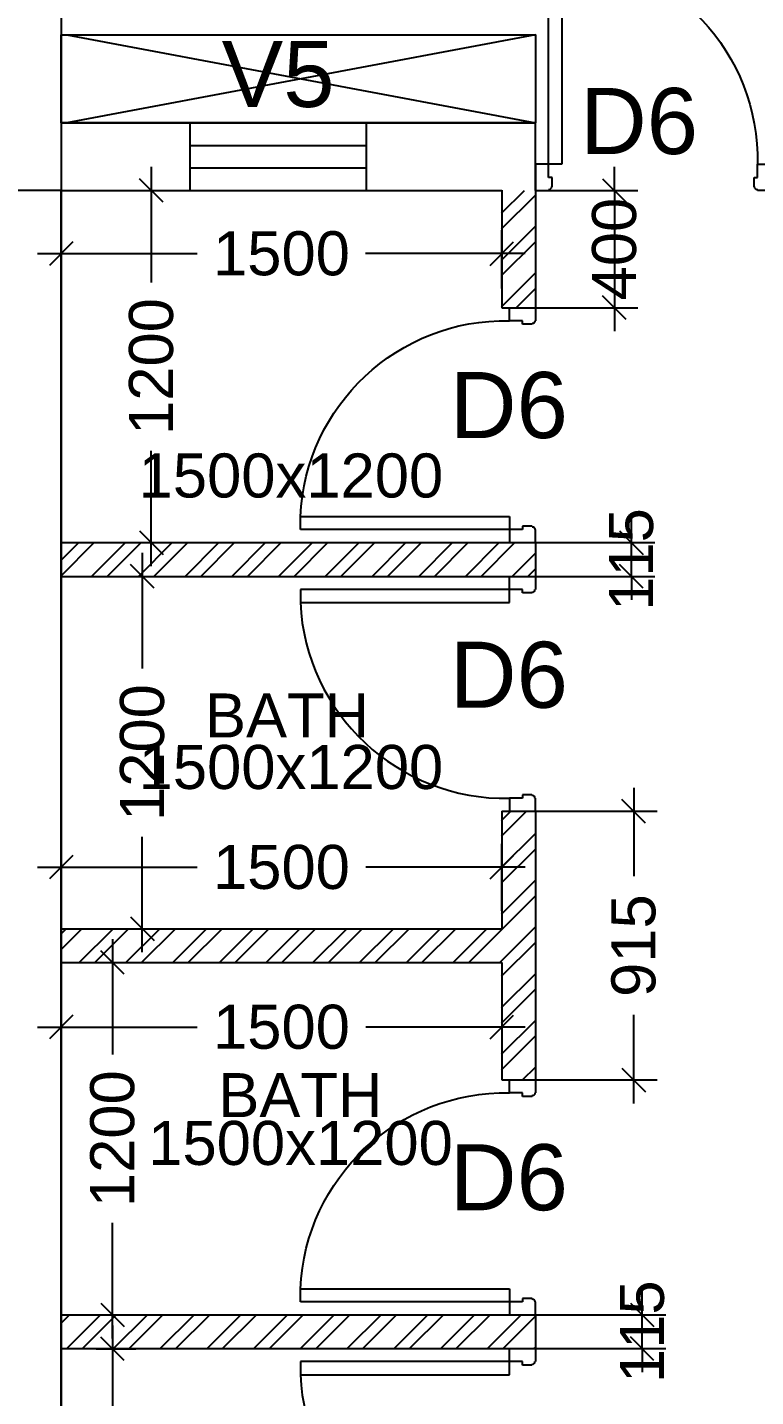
# Model space of a CAD drawing. Extents: x 7897917 to 8423973, y -6487334 to -6173396.
# Drawn here: x 8028559 to 8031038, y -6423752 to -6419088 of the extents above; entities that cross this region are included whole.
import ezdxf
from ezdxf.enums import TextEntityAlignment as Align

# ---------------------------------------------------------------- set-up
doc = ezdxf.new("R2010")
doc.units = 0
doc.header["$LTSCALE"] = 600
doc.header["$MEASUREMENT"] = 0
doc.header["$PDMODE"] = 35
doc.linetypes.add('DASHED', pattern=[0.75, 0.5, -0.25])
doc.layers.get('0').update_dxf_attribs({"linetype": 'CONTINUOUS'})
doc.layers.get('Defpoints').update_dxf_attribs({"linetype": 'CONTINUOUS'})
for name, color, linetype in [('DIM-TEXT', 8, 'CONTINUOUS'), ('DOOR', 32, 'CONTINUOUS'), ('Duct', 8, 'CONTINUOUS'), ('joinery', 7, 'CONTINUOUS'), ('LA-column', 3, 'CONTINUOUS'), ('Room Dim', 1, 'CONTINUOUS'), ('T Wall', 8, 'CONTINUOUS'), ('TEXT', 6, 'CONTINUOUS'), ('Toi. Wall Hat', 3, 'CONTINUOUS'), ('Walls', 7, 'CONTINUOUS'), ('WIN', 151, 'CONTINUOUS'), ('Working Dim', 5, 'CONTINUOUS')]:
    doc.layers.add(name, color=color, linetype=linetype)
doc.styles.add('ari', font='arial.ttf')
doc.styles.add('ARIAL', font='arial.ttf')
doc.styles.add('RT', font='romant.shx')
doc.dimstyles.new('int. dim', dxfattribs={"dimtxt": 450, "dimasz": 80, "dimexe": 80, "dimexo": 0, "dimgap": 70, "dimtad": 0, "dimdec": 0, "dimzin": 12, "dimdsep": 46, "dimtxsty": 'ari', "dimblk": 'OBLIQUE', "dimcen": 2, "dimdle": 80, "dimclrd": 256, "dimclre": 256, "dimclrt": 6, "dimadec": 0, "dimazin": 0, "dimtfac": 1, "dimtdec": 0, "dimtix": 1, "dimtmove": 2, "dimatfit": 3, "dimfxl": 1, "dimtolj": 1, "dimtzin": 0, "dimlwd": -1, "dimlwe": -1, "dimarcsym": 0})
doc.dimstyles.new('TEXT', dxfattribs={"dimscale": 0, "dimtxt": 600, "dimasz": 300, "dimexe": 300, "dimexo": 30, "dimgap": 50, "dimtad": 0, "dimdec": 0, "dimzin": 0, "dimdsep": 46, "dimtxsty": 'RT', "dimblk": 'OBLIQUE', "dimcen": 0.09, "dimdle": 300, "dimclrd": 256, "dimclre": 256, "dimclrt": 170, "dimadec": 0, "dimazin": 0, "dimtfac": 1, "dimtdec": 0, "dimtofl": 0, "dimtmove": 2, "dimatfit": 3, "dimfxl": 1, "dimfrac": 2, "dimtolj": 1, "dimtzin": 0, "dimlwd": -1, "dimlwe": -1, "dimarcsym": 0})

# ---------------------------------------------------------------- blocks, each defined once
blk = doc.blocks.new('1000')
at = {"layer": 'DOOR'}
for p, q in [((0, -100), (0, 0)), ((0, 0), (49.7, 0)), ((49.7, 0), (49.7, -2.2)), ((63.2, -49.5), (49.7, -49.5)), ((49.7, -49.5), (49.7, -100)), ((63.2, -13.5), (61, -13.5)), ((63.2, -13.5), (63.2, -49.5)), ((836.8, -13.5), (836.8, -49.5)), ((836.8, -13.5), (839, -13.5)), ((836.8, -49.5), (850.3, -49.5)), ((850.3, 0), (850.3, -2.2)), ((900, 0), (850.3, 0)), ((850.3, -49.5), (850.3, -100)), ((900, -100), (900, 0)), ((49.7, -100), (0, -100)), ((49.7, -100), (49.7, -900.6)), ((100.2, -100), (49.7, -100)), ((100.2, -900.6), (100.2, -100)), ((850.3, -100), (900, -100)), ((49.7, -900.6), (100.2, -900.6))]:
    blk.add_line(p, q, dxfattribs=at)
for centre, major_axis, start_param, end_param in [((49.7, -13.5), (-7.95, 7.95), 3.926991, 5.497787), ((850.3, -13.5), (7.95, 7.95), 0.785398, 2.356194)]:
    blk.add_ellipse(centre, major_axis=major_axis, ratio=1, start_param=start_param, end_param=end_param, dxfattribs=at)
at = {"layer": 'DOOR', "color": 145}
blk.add_ellipse((64.3, -115.3), major_axis=(-519.7, 589.8), ratio=1, start_param=2.464943, end_param=4.009476, dxfattribs=at)
blk = doc.blocks.new('A$C782D609A')
at = {"layer": 'WIN', "linetype": 'Continuous'}
for p, q in [((-300, 230), (300, 230)), ((-300, 230), (-300, 0)), ((300, 230), (300, 0)), ((-300, 0), (300, 0))]:
    blk.add_line(p, q, dxfattribs=at)
at = {"layer": 'WIN', "linetype": 'DASHED', "ltscale": 300}
for p, q in [((-300, 153.3), (300, 153.3)), ((-300, 76.7), (300, 76.7))]:
    blk.add_line(p, q, dxfattribs=at)
blk = doc.blocks.new('_Oblique')
at = {"color": 0, "linetype": 'ByBlock', "lineweight": -2}
blk.add_line((-0.5, -0.5), (0.5, 0.5), dxfattribs=at)
blk = doc.blocks.new('*D1885')
at = {"layer": 'Defpoints', "color": 0, "transparency": 16777216}
for p in [(8028793.4, -6423589.2, -4.8), (8028793.4, -6424788.7, 1), (8028848.8, -6424788.7)]:
    blk.add_point(p, dxfattribs=at)
at = {"layer": 'Working Dim', "transparency": 16777216}
for p, q in [((8028848.8, -6423509.2), (8028848.8, -6423902.3)), ((8028793.4, -6423589.2), (8028928.8, -6423589.2)), ((8028848.8, -6424868.7), (8028848.8, -6424475.6)), ((8028793.4, -6424788.7), (8028928.8, -6424788.7))]:
    blk.add_line(p, q, dxfattribs=at)
at = {"layer": 'Working Dim', "transparency": 16777216, "xscale": 80, "yscale": 80, "zscale": 80}
for p, rotation in [((8028848.8, -6423589.2), 90), ((8028848.8, -6424788.7), 270)]:
    blk.add_blockref('_Oblique', p, dxfattribs=dict(at, rotation=rotation))
at = {"layer": 'Working Dim', "color": 6, "transparency": 16777216, "insert": (8028848.8, -6424188.9), "char_height": 150, "attachment_point": 5, "rotation": 90, "style": 'ari'}
blk.add_mtext('\\A1;1200', dxfattribs=at)
blk = doc.blocks.new('*D1887')
at = {"layer": 'Defpoints', "color": 0, "transparency": 16777216}
for p in [(8028770.5, -6422273.2, -4.8), (8028848.8, -6422273.2), (8028770.5, -6423473.2, -4.8)]:
    blk.add_point(p, dxfattribs=at)
at = {"layer": 'Working Dim', "transparency": 16777216}
for p, q in [((8028848.8, -6422193.2), (8028848.8, -6422586.5)), ((8028770.5, -6422273.2), (8028928.8, -6422273.2)), ((8028848.8, -6423553.2), (8028848.8, -6423159.8)), ((8028770.5, -6423473.2), (8028928.8, -6423473.2))]:
    blk.add_line(p, q, dxfattribs=at)
at = {"layer": 'Working Dim', "transparency": 16777216, "xscale": 80, "yscale": 80, "zscale": 80}
for p, rotation in [((8028848.8, -6422273.2), 90), ((8028848.8, -6423473.2), 270)]:
    blk.add_blockref('_Oblique', p, dxfattribs=dict(at, rotation=rotation))
at = {"layer": 'Working Dim', "color": 6, "transparency": 16777216, "insert": (8028848.8, -6422873.2), "char_height": 150, "attachment_point": 5, "rotation": 90, "style": 'ari'}
blk.add_mtext('\\A1;1200', dxfattribs=at)
blk = doc.blocks.new('*D1888')
at = {"layer": 'Defpoints', "color": 0, "transparency": 16777216}
for p in [(8028674, -6422377.1, -0.9), (8030174, -6422374.8, -4.8), (8030174, -6422493.1)]:
    blk.add_point(p, dxfattribs=at)
at = {"layer": 'Working Dim', "transparency": 16777216}
for p, q in [((8028674, -6422377.1), (8028674, -6422573.1)), ((8030174, -6422374.8), (8030174, -6422573.1)), ((8028594, -6422493.1), (8029137.3, -6422493.1)), ((8030254, -6422493.1), (8029710.7, -6422493.1))]:
    blk.add_line(p, q, dxfattribs=at)
at = {"layer": 'Working Dim', "transparency": 16777216, "xscale": 80, "yscale": 80, "zscale": 80, "rotation": 180}
blk.add_blockref('_Oblique', (8028674, -6422493.1), dxfattribs=at)
at = {"layer": 'Working Dim', "transparency": 16777216, "xscale": 80, "yscale": 80, "zscale": 80}
blk.add_blockref('_Oblique', (8030174, -6422493.1), dxfattribs=at)
at = {"layer": 'Working Dim', "color": 6, "transparency": 16777216, "insert": (8029424, -6422493.1), "char_height": 150, "attachment_point": 5, "style": 'ari'}
blk.add_mtext('\\A1;1500', dxfattribs=at)
blk = doc.blocks.new('*D1889')
at = {"layer": 'Defpoints', "color": 0, "transparency": 16777216}
for p in [(8028835.1, -6420958.2, -4.8), (8028950.3, -6420958.2), (8028835.1, -6422158.2, -4.8)]:
    blk.add_point(p, dxfattribs=at)
at = {"layer": 'Working Dim', "transparency": 16777216}
for p, q in [((8028950.3, -6420878.2), (8028950.3, -6421271.5)), ((8028835.1, -6420958.2), (8029030.3, -6420958.2)), ((8028950.3, -6422238.2), (8028950.3, -6421844.8)), ((8028835.1, -6422158.2), (8029030.3, -6422158.2))]:
    blk.add_line(p, q, dxfattribs=at)
at = {"layer": 'Working Dim', "transparency": 16777216, "xscale": 80, "yscale": 80, "zscale": 80}
for p, rotation in [((8028950.3, -6420958.2), 90), ((8028950.3, -6422158.2), 270)]:
    blk.add_blockref('_Oblique', p, dxfattribs=dict(at, rotation=rotation))
at = {"layer": 'Working Dim', "color": 6, "transparency": 16777216, "insert": (8028950.3, -6421558.2), "char_height": 150, "attachment_point": 5, "rotation": 90, "style": 'ari'}
blk.add_mtext('\\A1;1200', dxfattribs=at)
blk = doc.blocks.new('*D1890')
at = {"layer": 'Defpoints', "color": 0, "transparency": 16777216}
for p in [(8030174, -6421948.7), (8028674, -6422097.2, -0.7), (8030174, -6422097.2, -4.8)]:
    blk.add_point(p, dxfattribs=at)
at = {"layer": 'Working Dim', "transparency": 16777216}
for p, q in [((8028674, -6422097.2), (8028674, -6421868.7)), ((8030174, -6422097.2), (8030174, -6421868.7)), ((8028594, -6421948.7), (8029137.3, -6421948.7)), ((8030254, -6421948.7), (8029710.7, -6421948.7))]:
    blk.add_line(p, q, dxfattribs=at)
at = {"layer": 'Working Dim', "transparency": 16777216, "xscale": 80, "yscale": 80, "zscale": 80, "rotation": 180}
blk.add_blockref('_Oblique', (8028674, -6421948.7), dxfattribs=at)
at = {"layer": 'Working Dim', "transparency": 16777216, "xscale": 80, "yscale": 80, "zscale": 80}
blk.add_blockref('_Oblique', (8030174, -6421948.7), dxfattribs=at)
at = {"layer": 'Working Dim', "color": 6, "transparency": 16777216, "insert": (8029424, -6421948.7), "char_height": 150, "attachment_point": 5, "style": 'ari'}
blk.add_mtext('\\A1;1500', dxfattribs=at)
blk = doc.blocks.new('*D1891')
at = {"layer": 'Defpoints', "color": 0, "transparency": 16777216}
for p in [(8028852.7, -6419643.7, 25.3), (8028980.9, -6419643.7), (8028852.7, -6420843.2, -4.8)]:
    blk.add_point(p, dxfattribs=at)
at = {"layer": 'Working Dim', "transparency": 16777216}
for p, q in [((8028980.9, -6419563.7), (8028980.9, -6419956.8)), ((8028852.7, -6419643.7), (8029060.9, -6419643.7)), ((8028980.9, -6420923.2), (8028980.9, -6420530.1)), ((8028852.7, -6420843.2), (8029060.9, -6420843.2))]:
    blk.add_line(p, q, dxfattribs=at)
at = {"layer": 'Working Dim', "transparency": 16777216, "xscale": 80, "yscale": 80, "zscale": 80}
for p, rotation in [((8028980.9, -6419643.7), 90), ((8028980.9, -6420843.2), 270)]:
    blk.add_blockref('_Oblique', p, dxfattribs=dict(at, rotation=rotation))
at = {"layer": 'Working Dim', "color": 6, "transparency": 16777216, "insert": (8028980.9, -6420243.4), "char_height": 150, "attachment_point": 5, "rotation": 90, "style": 'ari'}
blk.add_mtext('\\A1;1200', dxfattribs=at)
blk = doc.blocks.new('*D1892')
at = {"layer": 'Defpoints', "color": 0, "transparency": 16777216}
for p in [(8030174, -6419858.8), (8028674, -6419977.8, 0.8), (8030174, -6419977.8, -4.8)]:
    blk.add_point(p, dxfattribs=at)
at = {"layer": 'Working Dim', "transparency": 16777216}
for p, q in [((8028674, -6419977.8), (8028674, -6419778.8)), ((8030174, -6419977.8), (8030174, -6419778.8)), ((8028594, -6419858.8), (8029137.3, -6419858.8)), ((8030254, -6419858.8), (8029710.6, -6419858.8))]:
    blk.add_line(p, q, dxfattribs=at)
at = {"layer": 'Working Dim', "transparency": 16777216, "xscale": 80, "yscale": 80, "zscale": 80, "rotation": 180}
blk.add_blockref('_Oblique', (8028674, -6419858.8), dxfattribs=at)
at = {"layer": 'Working Dim', "transparency": 16777216, "xscale": 80, "yscale": 80, "zscale": 80}
blk.add_blockref('_Oblique', (8030174, -6419858.8), dxfattribs=at)
at = {"layer": 'Working Dim', "color": 6, "transparency": 16777216, "insert": (8029424, -6419858.8), "char_height": 150, "attachment_point": 5, "style": 'ari'}
blk.add_mtext('\\A1;1500', dxfattribs=at)
blk = doc.blocks.new('*D1950')
at = {"layer": 'Defpoints', "color": 0, "transparency": 16777216}
for p in [(8030289, -6423473.2), (8030652.1, -6423473.2), (8030289, -6423588.2)]:
    blk.add_point(p, dxfattribs=at)
at = {"layer": 'Working Dim', "transparency": 16777216}
for p, q in [((8030652.1, -6423473.2), (8030652.1, -6423393.2)), ((8030289, -6423473.2), (8030732.1, -6423473.2)), ((8030652.1, -6423588.2), (8030652.1, -6423473.2)), ((8030289, -6423588.2), (8030732.1, -6423588.2)), ((8030652.1, -6423588.2), (8030652.1, -6423668.2))]:
    blk.add_line(p, q, dxfattribs=at)
at = {"layer": 'Working Dim', "transparency": 16777216, "xscale": 80, "yscale": 80, "zscale": 80}
for p, rotation in [((8030652.1, -6423473.2), 270), ((8030652.1, -6423588.2), 90)]:
    blk.add_blockref('_Oblique', p, dxfattribs=dict(at, rotation=rotation))
at = {"layer": 'Working Dim', "color": 6, "transparency": 16777216, "insert": (8030652.1, -6423530.7), "char_height": 150, "attachment_point": 5, "rotation": 90, "style": 'ari'}
blk.add_mtext('\\A1;115', dxfattribs=at)
blk = doc.blocks.new('*D1951')
at = {"layer": 'Defpoints', "color": 0, "transparency": 16777216}
for p in [(8030289, -6421758.2), (8030623, -6421758.2), (8030289, -6422673.2)]:
    blk.add_point(p, dxfattribs=at)
at = {"layer": 'Working Dim', "transparency": 16777216}
for p, q in [((8030623, -6421678.2), (8030623, -6421979.4)), ((8030289, -6421758.2), (8030703, -6421758.2)), ((8030623, -6422753.2), (8030623, -6422451.9)), ((8030289, -6422673.2), (8030703, -6422673.2))]:
    blk.add_line(p, q, dxfattribs=at)
at = {"layer": 'Working Dim', "transparency": 16777216, "xscale": 80, "yscale": 80, "zscale": 80}
for p, rotation in [((8030623, -6421758.2), 90), ((8030623, -6422673.2), 270)]:
    blk.add_blockref('_Oblique', p, dxfattribs=dict(at, rotation=rotation))
at = {"layer": 'Working Dim', "color": 6, "transparency": 16777216, "insert": (8030623, -6422215.7), "char_height": 150, "attachment_point": 5, "rotation": 90, "style": 'ari'}
blk.add_mtext('\\A1;915', dxfattribs=at)
blk = doc.blocks.new('*D1952')
at = {"layer": 'Defpoints', "color": 0, "transparency": 16777216}
for p in [(8030289, -6420843.2), (8030615.1, -6420843.2), (8030289, -6420958.2)]:
    blk.add_point(p, dxfattribs=at)
at = {"layer": 'Working Dim', "transparency": 16777216}
for p, q in [((8030615.1, -6420843.2), (8030615.1, -6420763.2)), ((8030289, -6420843.2), (8030695.1, -6420843.2)), ((8030615.1, -6420958.2), (8030615.1, -6420843.2)), ((8030289, -6420958.2), (8030695.1, -6420958.2)), ((8030615.1, -6420958.2), (8030615.1, -6421038.2))]:
    blk.add_line(p, q, dxfattribs=at)
at = {"layer": 'Working Dim', "transparency": 16777216, "xscale": 80, "yscale": 80, "zscale": 80}
for p, rotation in [((8030615.1, -6420843.2), 270), ((8030615.1, -6420958.2), 90)]:
    blk.add_blockref('_Oblique', p, dxfattribs=dict(at, rotation=rotation))
at = {"layer": 'Working Dim', "color": 6, "transparency": 16777216, "insert": (8030615.1, -6420900.7), "char_height": 150, "attachment_point": 5, "rotation": 90, "style": 'ari'}
blk.add_mtext('\\A1;115', dxfattribs=at)
blk = doc.blocks.new('*D1953')
at = {"layer": 'Defpoints', "color": 0, "transparency": 16777216}
for p in [(8030289, -6419643.7), (8030289, -6420043.2), (8030557.2, -6420043.2)]:
    blk.add_point(p, dxfattribs=at)
at = {"layer": 'Working Dim', "transparency": 16777216}
for p, q in [((8030557.2, -6419643.7), (8030557.2, -6419563.7)), ((8030289, -6419643.7), (8030637.2, -6419643.7)), ((8030557.2, -6419643.7), (8030557.2, -6420043.2)), ((8030289, -6420043.2), (8030637.2, -6420043.2)), ((8030557.2, -6420043.2), (8030557.2, -6420123.2))]:
    blk.add_line(p, q, dxfattribs=at)
at = {"layer": 'Working Dim', "transparency": 16777216, "xscale": 80, "yscale": 80, "zscale": 80}
for p, rotation in [((8030557.2, -6419643.7), 270), ((8030557.2, -6420043.2), 90)]:
    blk.add_blockref('_Oblique', p, dxfattribs=dict(at, rotation=rotation))
at = {"layer": 'Working Dim', "color": 6, "transparency": 16777216, "insert": (8030557.2, -6419843.4), "char_height": 150, "attachment_point": 5, "rotation": 90, "style": 'ari'}
blk.add_mtext('\\A1;400', dxfattribs=at)
blk = doc.blocks.new('*D2279')
at = {"layer": 'Defpoints', "color": 0, "linetype": 'Continuous', "transparency": 16777216}
for p in [(8038814.1, -6416874.2), (7997753.9, -6418963.8, 1), (8038814.1, -6419043.7, -10.3)]:
    blk.add_point(p, dxfattribs=at)
at = {"layer": 'DIM-TEXT', "transparency": 16777216}
for p, q in [((7997753.9, -6418963.8), (7997753.9, -6416574.2)), ((8038814.1, -6419043.7), (8038814.1, -6416574.2)), ((7997453.9, -6416874.2), (8008700, -6416874.2)), ((8039114.1, -6416874.2), (8027867.9, -6416874.2))]:
    blk.add_line(p, q, dxfattribs=at)
at = {"layer": 'DIM-TEXT', "linetype": 'Continuous', "transparency": 16777216, "xscale": 300, "yscale": 300, "zscale": 300, "rotation": 180}
blk.add_blockref('_Oblique', (7997753.9, -6416874.2), dxfattribs=at)
at = {"layer": 'DIM-TEXT', "linetype": 'Continuous', "transparency": 16777216, "xscale": 300, "yscale": 300, "zscale": 300}
blk.add_blockref('_Oblique', (8038814.1, -6416874.2), dxfattribs=at)
at = {"layer": 'DIM-TEXT', "color": 170, "linetype": 'Continuous', "transparency": 16777216, "insert": (8018284, -6416874.2), "char_height": 750, "attachment_point": 5, "style": 'ari'}
blk.add_mtext('\\A1;{\\H1.067x;POST-OPERATIVE WARD (20 BEDS) }', dxfattribs=at)

msp = doc.modelspace()

# ---------------------------------------------------------------- hatches: boundary and pattern name
at = {"layer": 'Toi. Wall Hat'}
h = msp.add_hatch(dxfattribs=at)
h.set_pattern_fill('ANSI32', color=10, scale=300, style=0)
h.set_pattern_definition([(45, (1109499.61, -81878.24), (-79.5495129, 79.5495129), []), (45, (1109552.65, -81878.24), (-79.5495129, 79.5495129), [])])
h.paths.add_polyline_path([(8032034.723, -6419643.727), (8031919.723, -6419643.727), (8031919.723, -6420043.231), (8032034.723, -6420043.231)])
h.paths.add_polyline_path([(8030288.605, -6419643.727), (8030173.605, -6419643.727), (8030173.605, -6420043.231), (8030288.605, -6420043.231)])
h.paths.add_polyline_path([(8030288.605, -6420843.231), (8028673.637, -6420843.231), (8028673.641, -6420958.231), (8030288.605, -6420958.231)])
h.paths.add_polyline_path([(8033534.723, -6420843.231), (8031919.723, -6420843.231), (8031919.723, -6420958.231), (8033534.723, -6420958.231)])
h.paths.add_polyline_path([(8032034.723, -6422273.231), (8033534.723, -6422273.231), (8033534.723, -6422158.231), (8032034.723, -6422158.231), (8032034.723, -6421758.231), (8031919.723, -6421758.231), (8031919.723, -6422673.231), (8032034.723, -6422673.231)])
h.paths.add_polyline_path([(8030288.605, -6421758.231), (8030173.605, -6421758.231), (8030173.605, -6422158.231), (8028673.673, -6422158.231), (8028673.676, -6422273.231), (8030173.605, -6422273.231), (8030173.605, -6422673.231), (8030288.605, -6422673.231)])
h.paths.add_polyline_path([(8030288.605, -6423473.231), (8028673.709, -6423473.231), (8028673.712, -6423588.231), (8030288.605, -6423588.231)])
h.paths.add_polyline_path([(8030288.605, -6424388.231), (8030173.605, -6424388.231), (8030173.605, -6424788.761), (8030288.605, -6424788.761)])
h.paths.add_polyline_path([(8032034.723, -6424388.231), (8031919.723, -6424388.231), (8031919.723, -6424788.761), (8032034.723, -6424788.761)])
h.paths.add_polyline_path([(8033534.723, -6423473.231), (8031919.723, -6423473.231), (8031919.723, -6423588.231), (8033534.723, -6423588.231)])

# ---------------------------------------------------------------- linework, layer by layer
at = {"layer": 'Duct', "color": 8}
for p, q in [((8028693.023, -6419113.666, -17.198), (8030288.96, -6419413.666, -17.198)), ((8030288.96, -6419113.666, -17.198), (8028693.023, -6419413.666, -17.198))]:
    msp.add_line(p, q, dxfattribs=at)
at = {"layer": 'Duct', "color": 7, "elevation": -7.275}
msp.add_lwpolyline([(8028674.138, -6419113.666), (8030288.96, -6419113.666), (8030288.96, -6419413.666), (8028674.138, -6419413.666)], close=True, dxfattribs=at)
at = {"layer": 'LA-column', "color": 2, "elevation": 2.283, "flags": 128}
msp.add_lwpolyline([(8027924.051, -6418893.706), (8028674.051, -6418893.706), (8028674.051, -6419643.706), (8027924.051, -6419643.706)], close=True, dxfattribs=at)
at = {"layer": 'T Wall', "color": 6, "linetype": 'Continuous'}
for p, q in [((8030173.96, -6419643.166), (8030173.96, -6420043.166)), ((8030288.96, -6419643.663), (8030288.96, -6420043.166)), ((8030173.96, -6420043.166), (8030288.96, -6420043.166)), ((8028674.138, -6420843.166), (8030288.96, -6420843.166)), ((8030288.96, -6420843.166), (8030288.96, -6420958.166)), ((8028673.96, -6420958.166), (8030288.96, -6420958.166)), ((8030173.96, -6421758.166), (8030173.96, -6422158.166)), ((8030173.96, -6421758.166), (8030288.96, -6421758.166)), ((8030288.96, -6421758.166), (8030288.96, -6422673.166)), ((8028673.96, -6422158.166), (8030173.96, -6422158.166)), ((8028673.96, -6422273.166), (8030173.96, -6422273.166)), ((8030173.96, -6422273.166), (8030173.96, -6422673.166)), ((8030173.96, -6422673.166), (8030288.96, -6422673.166)), ((8028673.96, -6423473.166), (8030288.96, -6423473.166)), ((8030288.96, -6423473.166), (8030288.96, -6423588.166)), ((8028673.96, -6423588.166), (8030288.96, -6423588.166))]:
    msp.add_line(p, q, dxfattribs=at)
at = {"layer": 'Walls'}
for p, q in [((8030288.96, -6419113.663), (8030288.96, -6419413.663)), ((8030288.96, -6419643.663), (8030288.96, -6419413.663)), ((8028673.87, -6419643.703), (8028673.87, -6426213.405))]:
    msp.add_line(p, q, dxfattribs=at)
at = {"layer": 'Walls', "linetype": 'Continuous'}
for p, q in [((8028674.138, -6419413.663), (8030288.96, -6419413.663)), ((8028673.877, -6426208.84), (8028673.783, -6419643.808)), ((8028674.138, -6419643.663), (8030173.96, -6419643.663))]:
    msp.add_line(p, q, dxfattribs=at)

# ---------------------------------------------------------------- block references
at = {"layer": 'DOOR', "linetype": 'Continuous'}
for p, xscale, yscale, zscale, rotation in [((8030288.96, -6419643.662), -0.8888888880610689, 0.8888888880610466, 0.8888888880610679, 179.9999871533746), ((8030288.96, -6420843.166), -0.8888888880610689, 0.8888888880610466, 0.8888888880610679, 269.9999871533747), ((8030288.852, -6420958.166), 0.8888888880610685, 0.8888888880610685, 0.8888888880610685, 270.0000127265634), ((8030288.96, -6423473.166), -0.8888888880610689, 0.8888888880610466, 0.8888888880610679, 269.9999871533747), ((8030288.852, -6423588.166), 0.8888888880610685, 0.8888888880610685, 0.8888888880610685, 270.0000127265634)]:
    msp.add_blockref('1000', p, dxfattribs=dict(at, xscale=xscale, yscale=yscale, zscale=zscale, rotation=rotation))
at = {"layer": 'WIN', "linetype": 'Continuous'}
msp.add_blockref('A$C782D609A', (8029412.202, -6419643.663), dxfattribs=at)

# ---------------------------------------------------------------- texts
at = {"layer": 'joinery', "style": 'ari'}
for s, p in [('V5', (8029412.667, -6419359.499)), ('D6', (8030641.313, -6419519.712)), ('D6', (8030198.318, -6420487.085)), ('D6', (8030198.318, -6421405.638)), ('D6', (8030198.318, -6423117.085))]:
    msp.add_text(s, height=225, dxfattribs=at).set_placement(p, align=Align.CENTER)
at = {"layer": 'Room Dim', "style": 'ARIAL'}
for p in [(8029456.163, -6420689.491), (8029456.163, -6421682.216), (8029488.934, -6422962.647)]:
    msp.add_text('1500x1200', height=150, dxfattribs=at).set_placement(p, align=Align.CENTER)
at = {"layer": 'TEXT', "color": 7, "style": 'ARIAL'}
for p in [(8029443.115, -6421506.807), (8029488.504, -6422799.909)]:
    msp.add_text('BATH', height=150, dxfattribs=at).set_placement(p, align=Align.CENTER)

# ---------------------------------------------------------------- dimensions: what is measured, and where the dimension line sits
at = {"layer": 'DIM-TEXT', "linetype": 'Continuous'}
dim = msp.add_linear_dim(base=(8038814.092, -6416874.22, 7.513), p1=(7997753.872, -6418963.786, 8.544), p2=(8038814.092, -6419043.702, -2.749), angle=180, text='{\\H1.067x;POST-OPERATIVE WARD (20 BEDS) }', dimstyle='TEXT', override={"dimscale": 1, "dimtxt": 750, "dimexo": 0, "dimtxsty": 'ari'}, dxfattribs=at)
dim.commit()
dim.dimension.update_dxf_attribs({"geometry": '*D2279', "text_midpoint": (8018283.982, -6416874.22, 7.513)})
at = {"layer": 'Working Dim'}
for base, p1, p2, picture, middle in [((8028980.856, -6419643.663, 6.362), (8028852.691, -6420843.166, 1.57), (8028852.691, -6419643.663, 31.647), '*D1891', (8028980.856, -6420243.414, 6.362)), ((8030557.179, -6420043.166), (8030288.96, -6419643.665), (8030288.963, -6420043.166), '*D1953', (8030557.179, -6419843.416)), ((8030615.139, -6420843.166), (8030288.96, -6420958.166), (8030288.96, -6420843.166), '*D1952', (8030615.139, -6420900.666)), ((8028950.275, -6420958.166, 6.362), (8028835.073, -6422158.166, 1.57), (8028835.073, -6420958.166, 1.57), '*D1889', (8028950.275, -6421558.166, 6.362)), ((8030622.974, -6421758.166), (8030288.96, -6422673.166), (8030288.96, -6421758.166), '*D1951', (8030622.974, -6422215.666)), ((8028848.781, -6422273.166, 6.362), (8028770.518, -6423473.166, 1.57), (8028770.518, -6422273.166, 1.57), '*D1887', (8028848.781, -6422873.166, 6.362)), ((8030652.068, -6423473.166), (8030288.96, -6423588.166), (8030288.96, -6423473.166), '*D1950', (8030652.068, -6423530.666)), ((8028848.781, -6424788.697), (8028793.356, -6423589.166, -4.792), (8028793.356, -6424788.697, 1.031), '*D1885', (8028848.781, -6424188.932))]:
    dim = msp.add_linear_dim(base=base, p1=p1, p2=p2, angle=90, dimstyle='int. dim', override={"dimtxt": 150}, dxfattribs=at)
    dim.commit()
    dim.dimension.update_dxf_attribs({"geometry": picture, "text_midpoint": middle})
for base, p1, p2, picture, middle in [((8030173.96, -6419858.803, 6.362), (8028673.969, -6419977.765, 7.156), (8030173.96, -6419977.765, 1.57), '*D1892', (8029423.965, -6419858.803, 6.362)), ((8030173.96, -6421948.702, 6.362), (8028674.027, -6422097.17, 5.649), (8030173.96, -6422097.17, 1.57), '*D1890', (8029423.994, -6421948.702, 6.362)), ((8030173.96, -6422493.116, 6.362), (8028674.034, -6422377.084, 5.45), (8030173.96, -6422374.764, 1.57), '*D1888', (8029423.997, -6422493.116, 6.362))]:
    dim = msp.add_linear_dim(base=base, p1=p1, p2=p2, dimstyle='int. dim', override={"dimtxt": 150}, dxfattribs=at)
    dim.commit()
    dim.dimension.update_dxf_attribs({"geometry": picture, "text_midpoint": middle})

doc.saveas('drawing.dxf')
